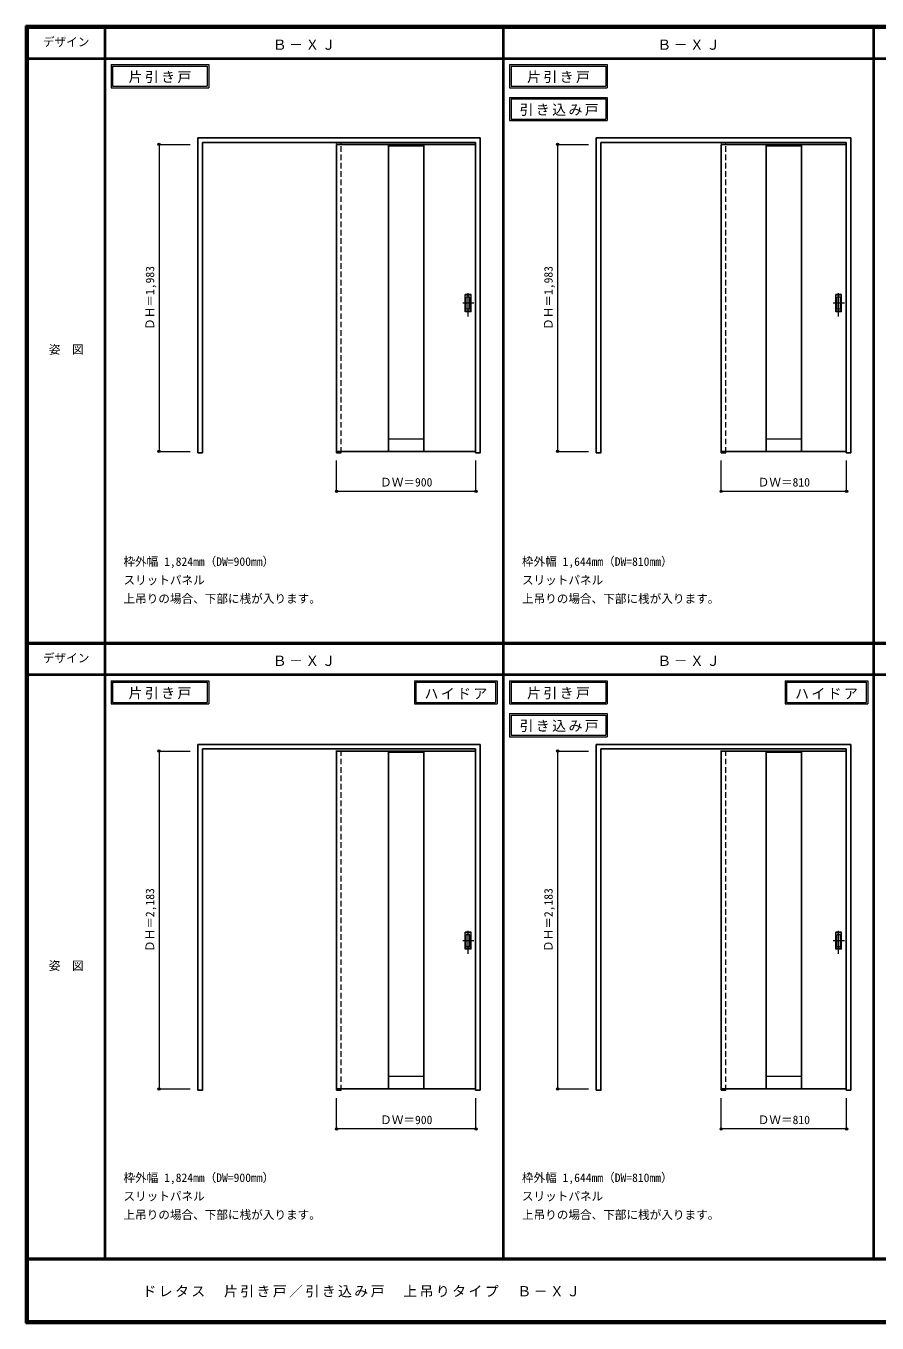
# Model space of a CAD drawing. Units: millimetres, scale not verified. Extents: x -6000 to 5700, y -4307 to 4175.
# Drawn here: x -6000 to -502, y -4205 to 4175 of the extents above; entities that cross this region are included whole.
import ezdxf
from ezdxf.enums import TextEntityAlignment as Align

# ---------------------------------------------------------------- set-up
doc = ezdxf.new("R2010")
doc.units = ezdxf.units.MM
doc.header["$LTSCALE"] = 30
doc.header["$PDMODE"] = 32
doc.header["$PDSIZE"] = 15
doc.linetypes.add('CHAIN1', pattern=[8, 5, -1, 1, -1])
doc.linetypes.add('DASHED1', pattern=[1.8, 1.2, -0.6])
for name, color, linetype, lineweight in [('0-2_扉', 4, 'DASHED1', 9), ('0-3_仕上げ', 7, 'Continuous', 18), ('0-4_枠', 3, 'Continuous', 25), ('0-6_引手', 7, 'Continuous', 18), ('0-A_文字', 7, 'Continuous', 18), ('0-B_寸法', 7, 'Continuous', 9), ('F-1_枠', 6, 'Continuous', 40)]:
    doc.layers.add(name, color=color, linetype=linetype, lineweight=lineweight)
doc.layers.add('F-A_文字', color=7, linetype='Continuous')
doc.styles.add('ＭＳ ゴシック', font='')
doc.styles.get('ＭＳ ゴシック').set_extended_font_data('MS Gothic')

msp = doc.modelspace()

# ---------------------------------------------------------------- linework, layer by layer
at = {"layer": '0-2_扉'}
for p, q in [((-3993, 3409.5), (-3993, 3405.5)), ((-3096, 3409.5), (-3093, 3409.5)), ((-3093, 1426.5), (-3093, 3409.5)), ((-1509, 3409.5), (-1509, 3405.5)), ((-702, 3409.5), (-699, 3409.5)), ((-3096, 1426.5), (-3093, 1426.5)), ((-3993, -509.75), (-3993, -513.75)), ((-3096, -509.75), (-3093, -509.75)), ((-3093, -2692.75), (-3093, -509.75)), ((-1509, -509.75), (-1509, -513.75)), ((-702, -509.75), (-699, -509.75)), ((-699, -2692.75), (-699, -509.75)), ((-3096, -2692.75), (-3093, -2692.75)), ((-702, -2692.75), (-699, -2692.75))]:
    msp.add_line(p, q, dxfattribs=at)
at = {"layer": '0-2_扉', "color": 3, "linetype": 'Continuous', "lineweight": 25}
for p, q in [((-3993, 3409.5), (-3993, 1426.5)), ((-3096, 3409.5), (-3993, 3409.5)), ((-1509, 3409.5), (-1509, 1426.5)), ((-702, 3409.5), (-1509, 3409.5)), ((-3096, 1426.5), (-3993, 1426.5)), ((-702, 1426.5), (-1509, 1426.5)), ((-3096, -2692.75), (-3993, -2692.75)), ((-702, -2692.75), (-1509, -2692.75))]:
    msp.add_line(p, q, dxfattribs=at)
at = {"layer": '0-2_扉'}
msp.add_lwpolyline([(-702, 1426.5), (-699, 1426.5), (-699, 3409.5)], dxfattribs=at)
at = {"layer": '0-2_扉', "color": 3, "linetype": 'Continuous', "lineweight": 25}
for points in [[(-3096, -509.75), (-3993, -509.75), (-3993, -2692.75)], [(-702, -509.75), (-1509, -509.75), (-1509, -2692.75)]]:
    msp.add_lwpolyline(points, dxfattribs=at)
at = {"layer": '0-3_仕上げ', "color": 3, "lineweight": 25}
for p, q in [((-3657, 3409.39), (-3657, 1426.28)), ((-3429, 3409.28), (-3429, 1426.28)), ((-1218, 3409.39), (-1218, 1426.28)), ((-990, 3409.28), (-990, 1426.28)), ((-3657, -509.64), (-3657, -2692.97)), ((-3429, -509.75), (-3429, -2692.97)), ((-1218, -509.64), (-1218, -2692.97)), ((-990, -509.75), (-990, -2692.97))]:
    msp.add_line(p, q, dxfattribs=at)
at = {"layer": '0-3_仕上げ'}
for p, q in [((-3657, 3401.39), (-3429, 3401.39)), ((-1218, 3401.39), (-990, 3401.39)), ((-3429, 1506.39), (-3657, 1506.39)), ((-990, 1506.39), (-1218, 1506.39)), ((-3657, -517.64), (-3429, -517.64)), ((-1218, -517.64), (-990, -517.64)), ((-3429, -2612.86), (-3657, -2612.86)), ((-990, -2612.86), (-1218, -2612.86))]:
    msp.add_line(p, q, dxfattribs=at)
at = {"layer": '0-4_枠'}
for p, q in [((-4890, 1418), (-4890, 3453)), ((-4890, 3453), (-3066, 3453)), ((-3066, 1418), (-3066, 3453)), ((-2316, 1418), (-2316, 3453)), ((-2316, 3453), (-672, 3453)), ((-672, 1418), (-672, 3453)), ((-4860, 3423), (-3096, 3423)), ((-3096, 1418), (-3096, 3423)), ((-2286, 3423), (-702, 3423)), ((-702, 1418), (-702, 3423)), ((-3096, 1418), (-3066, 1418)), ((-702, 1418), (-672, 1418)), ((-4890, -466.25), (-3066, -466.25)), ((-4890, -2701.25), (-4890, -466.25)), ((-4860, -496.25), (-3096, -496.25)), ((-3096, -2701.25), (-3096, -496.25)), ((-3066, -2701.25), (-3066, -466.25)), ((-2316, -2701.25), (-2316, -466.25)), ((-2316, -466.25), (-672, -466.25)), ((-2286, -496.25), (-702, -496.25)), ((-702, -2701.25), (-702, -496.25)), ((-672, -2701.25), (-672, -466.25)), ((-3096, -2701.25), (-3066, -2701.25)), ((-702, -2701.25), (-672, -2701.25))]:
    msp.add_line(p, q, dxfattribs=at)
at = {"layer": '0-4_枠', "color": 4, "linetype": 'DASHED1', "lineweight": 9}
for p, q in [((-3993, 1418), (-3993, 3423)), ((-3963, 1418), (-3963, 3423)), ((-1509, 1418), (-1509, 3423)), ((-1479, 1418), (-1479, 3423)), ((-3993, 1418), (-3963, 1418)), ((-1509, 1418), (-1479, 1418)), ((-3993, -2701.25), (-3993, -496.25)), ((-3963, -2701.25), (-3963, -496.25)), ((-1509, -2701.25), (-1509, -496.25)), ((-1479, -2701.25), (-1479, -496.25)), ((-3993, -2701.25), (-3963, -2701.25)), ((-1509, -2701.25), (-1479, -2701.25))]:
    msp.add_line(p, q, dxfattribs=at)
at = {"layer": '0-4_枠'}
for points in [[(-4890, 1418), (-4860, 1418), (-4860, 3423)], [(-2316, 1418), (-2286, 1418), (-2286, 3423)], [(-4890, -2701.25), (-4860, -2701.25), (-4860, -496.25)], [(-2316, -2701.25), (-2286, -2701.25), (-2286, -496.25)]]:
    msp.add_lwpolyline(points, dxfattribs=at)
at = {"layer": '0-6_引手'}
for p, q in [((-3125, 2439), (-3163, 2439)), ((-3163, 2329), (-3163, 2439)), ((-3125, 2329), (-3125, 2439)), ((-731, 2439), (-769, 2439)), ((-769, 2329), (-769, 2439)), ((-731, 2329), (-731, 2439)), ((-3131.5, 2423), (-3156.5, 2423)), ((-3156.5, 2345), (-3156.5, 2423)), ((-3131.5, 2345), (-3131.5, 2423)), ((-737.5, 2423), (-762.5, 2423)), ((-762.5, 2345), (-762.5, 2423)), ((-737.5, 2345), (-737.5, 2423)), ((-3125, 2329), (-3163, 2329)), ((-3131.5, 2345), (-3156.5, 2345)), ((-731, 2329), (-769, 2329)), ((-737.5, 2345), (-762.5, 2345)), ((-3125, -1680.25), (-3163, -1680.25)), ((-3163, -1790.25), (-3163, -1680.25)), ((-3131.5, -1696.25), (-3156.5, -1696.25)), ((-3156.5, -1774.25), (-3156.5, -1696.25)), ((-3131.5, -1774.25), (-3131.5, -1696.25)), ((-3125, -1790.25), (-3125, -1680.25)), ((-731, -1680.25), (-769, -1680.25)), ((-769, -1790.25), (-769, -1680.25)), ((-737.5, -1696.25), (-762.5, -1696.25)), ((-762.5, -1774.25), (-762.5, -1696.25)), ((-737.5, -1774.25), (-737.5, -1696.25)), ((-731, -1790.25), (-731, -1680.25)), ((-3125, -1790.25), (-3163, -1790.25)), ((-3131.5, -1774.25), (-3156.5, -1774.25)), ((-731, -1790.25), (-769, -1790.25)), ((-737.5, -1774.25), (-762.5, -1774.25))]:
    msp.add_line(p, q, dxfattribs=at)
at = {"layer": '0-6_引手', "linetype": 'DASHED1'}
for p, q in [((-3160, 2333), (-3160, 2435)), ((-766, 2333), (-766, 2435)), ((-3128, 2333), (-3160, 2333)), ((-734, 2333), (-766, 2333)), ((-3160, -1786.25), (-3160, -1684.25)), ((-766, -1786.25), (-766, -1684.25)), ((-3128, -1786.25), (-3160, -1786.25)), ((-734, -1786.25), (-766, -1786.25))]:
    msp.add_line(p, q, dxfattribs=at)
at = {"layer": '0-6_引手', "linetype": 'CHAIN1'}
for p, q in [((-3144, 2298.77), (-3144, 2469.62)), ((-750, 2298.77), (-750, 2469.62)), ((-3105.93, 2384), (-3178.44, 2384)), ((-711.93, 2384), (-784.44, 2384)), ((-3144, -1820.48), (-3144, -1649.63)), ((-750, -1820.48), (-750, -1649.63)), ((-3105.93, -1735.25), (-3178.44, -1735.25)), ((-711.93, -1735.25), (-784.44, -1735.25))]:
    msp.add_line(p, q, dxfattribs=at)
at = {"layer": '0-6_引手', "linetype": 'DASHED1'}
for points in [[(-3128, 2333), (-3128, 2435), (-3160, 2435)], [(-734, 2333), (-734, 2435), (-766, 2435)], [(-3128, -1786.25), (-3128, -1684.25), (-3160, -1684.25)], [(-734, -1786.25), (-734, -1684.25), (-766, -1684.25)]]:
    msp.add_lwpolyline(points, dxfattribs=at)
at = {"layer": '0-A_文字'}
for p, q in [((-5450, 3925), (-5450, 3775)), ((-5440, 3915), (-5440, 3785)), ((-5440, 3915), (-4828.97, 3915)), ((-4828.97, 3915), (-4828.97, 3785)), ((-2876, 3925), (-2876, 3775)), ((-2866, 3915), (-2866, 3785)), ((-2866, 3915), (-2254.97, 3915)), ((-2254.97, 3915), (-2254.97, 3785)), ((-5450, 3775), (-4818.97, 3775)), ((-5440, 3785), (-4828.97, 3785)), ((-2876, 3775), (-2244.97, 3775)), ((-2866, 3785), (-2254.97, 3785)), ((-2876, 3713.53), (-2876, 3563.53)), ((-2866, 3703.53), (-2866, 3573.53)), ((-2866, 3703.53), (-2254.97, 3703.53)), ((-2254.97, 3703.53), (-2254.97, 3573.53)), ((-2876, 3563.53), (-2244.97, 3563.53)), ((-2866, 3573.53), (-2254.97, 3573.53)), ((-5450, -55.5), (-5450, -205.5)), ((-5440, -65.5), (-5440, -195.5)), ((-5440, -65.5), (-4828.97, -65.5)), ((-4828.97, -65.5), (-4828.97, -195.5)), ((-3490.33, -55.5), (-3490.33, -205.5)), ((-3480.33, -65.5), (-2966, -65.5)), ((-2966, -65.5), (-2966, -195.5)), ((-2876, -55.5), (-2876, -205.5)), ((-2866, -65.5), (-2866, -195.5)), ((-2866, -65.5), (-2254.97, -65.5)), ((-2254.97, -65.5), (-2254.97, -195.5)), ((-1096.33, -55.5), (-1096.33, -205.5)), ((-1086.33, -65.5), (-572, -65.5)), ((-572, -65.5), (-572, -195.5)), ((-5450, -205.5), (-4818.97, -205.5)), ((-5440, -195.5), (-4828.97, -195.5)), ((-3490.33, -205.5), (-2956, -205.5)), ((-2876, -205.5), (-2244.97, -205.5)), ((-2866, -195.5), (-2254.97, -195.5)), ((-1096.33, -205.5), (-562, -205.5)), ((-2876, -266.97), (-2876, -416.97)), ((-2866, -276.97), (-2866, -406.97)), ((-2866, -276.97), (-2254.97, -276.97)), ((-2254.97, -276.97), (-2254.97, -406.97)), ((-2876, -416.97), (-2244.97, -416.97)), ((-2866, -406.97), (-2254.97, -406.97))]:
    msp.add_line(p, q, dxfattribs=at)
for points in [[(-5450, 3925), (-4818.97, 3925), (-4818.97, 3775)], [(-2876, 3925), (-2244.97, 3925), (-2244.97, 3775)], [(-2876, 3713.53), (-2244.97, 3713.53), (-2244.97, 3563.53)], [(-5450, -55.5), (-4818.97, -55.5), (-4818.97, -205.5)], [(-3490.33, -55.5), (-2956, -55.5), (-2956, -205.5)], [(-3480.33, -65.5), (-3480.33, -195.5), (-2966, -195.5)], [(-2876, -55.5), (-2244.97, -55.5), (-2244.97, -205.5)], [(-1096.33, -55.5), (-562, -55.5), (-562, -205.5)], [(-1086.33, -65.5), (-1086.33, -195.5), (-572, -195.5)], [(-2876, -266.97), (-2244.97, -266.97), (-2244.97, -416.97)]]:
    msp.add_lwpolyline(points, dxfattribs=at)
at = {"layer": '0-B_寸法', "color": 4}
for p, q in [((-5140, 3409.5), (-5140, 1426.5)), ((-5140, 3409.5), (-4940, 3409.5)), ((-2566, 3409.5), (-2566, 1426.5)), ((-2566, 3409.5), (-2366, 3409.5)), ((-5140, 1426.5), (-4940, 1426.5)), ((-2566, 1426.5), (-2366, 1426.5)), ((-3993, 1168), (-3993, 1368)), ((-3093, 1168), (-3093, 1368)), ((-1509, 1168), (-1509, 1368)), ((-699, 1168), (-699, 1368)), ((-3093, 1168), (-3993, 1168)), ((-699, 1168), (-1509, 1168)), ((-5140, -509.75), (-4940, -509.75)), ((-5140, -509.75), (-5140, -2692.75)), ((-2566, -509.75), (-2366, -509.75)), ((-2566, -509.75), (-2566, -2692.75)), ((-5140, -2692.75), (-4940, -2692.75)), ((-3993, -2951.25), (-3993, -2751.25)), ((-3093, -2951.25), (-3093, -2751.25)), ((-2566, -2692.75), (-2366, -2692.75)), ((-1509, -2951.25), (-1509, -2751.25)), ((-699, -2951.25), (-699, -2751.25)), ((-3093, -2951.25), (-3993, -2951.25)), ((-699, -2951.25), (-1509, -2951.25))]:
    msp.add_line(p, q, dxfattribs=at)
at = {"layer": '0-B_寸法'}
for p in [(-5140, 3409.5), (-2566, 3409.5), (-5140, 1426.5), (-2566, 1426.5), (-3993, 1168), (-3093, 1168), (-1509, 1168), (-699, 1168), (-5140, -509.75), (-2566, -509.75), (-5140, -2692.75), (-2566, -2692.75), (-3993, -2951.25), (-3093, -2951.25), (-1509, -2951.25), (-699, -2951.25)]:
    msp.add_point(p, dxfattribs=at)
at = {"layer": 'F-1_枠'}
for p, q in [((-6000, 4175), (5700, 4175)), ((-6000, 4175), (-6000, -4205)), ((-6000, 4170), (5700, 4170)), ((-6000, 4165), (5700, 4165)), ((-5995, 4175), (-5995, -4205)), ((-5990, 4175), (-5990, -4205)), ((-5490, 4175), (-5490, -3790)), ((-2916, -3790), (-2916, 4175)), ((-522, -3790), (-522, 4175)), ((-6000, 3965), (5700, 3965)), ((-6000, 190.5), (5700, 190.5)), ((-6000, 187.5), (5700, 187.5)), ((-6000, 184.5), (5700, 184.5)), ((-6000, -15.5), (5700, -15.5)), ((5700, -3790), (-6000, -3790)), ((5700, -3795), (-6000, -3795)), ((5700, -4195), (-6000, -4195)), ((5700, -4200), (-6000, -4200)), ((5700, -4205), (-6000, -4205))]:
    msp.add_line(p, q, dxfattribs=at)

# ---------------------------------------------------------------- texts
at = {"layer": '0-A_文字', "style": 'ＭＳ ゴシック'}
for s, p in [('枠外幅 1,824mm（DW=900mm）', (-5370, 670.5)), ('枠外幅 1,644mm（DW=810mm）', (-2796, 670.5)), ('スリットパネル', (-5370, 550.5)), ('スリットパネル', (-2796, 550.5)), ('上吊りの場合、下部に桟が入ります。', (-5370, 430.5)), ('上吊りの場合、下部に桟が入ります。', (-2796, 430.5)), ('枠外幅 1,824mm（DW=900mm）', (-5370, -3310)), ('枠外幅 1,644mm（DW=810mm）', (-2796, -3310)), ('スリットパネル', (-5370, -3430)), ('スリットパネル', (-2796, -3430)), ('上吊りの場合、下部に桟が入ります。', (-5370, -3550)), ('上吊りの場合、下部に桟が入ります。', (-2796, -3550))]:
    msp.add_text(s, height=54.99, dxfattribs=at).set_placement(p, align=Align.BOTTOM_LEFT)
at = {"layer": '0-A_文字', "char_height": 65.98, "attachment_point": 7, "style": 'ＭＳ ゴシック'}
for s, insert in [('\\T1.17;Ｂ－ＸＪ', (-4405.5, 4020)), ('\\T1.17;Ｂ－ＸＪ', (-1921.5, 4020)), ('\\T1.17;片引き戸', (-5336.98, 3805)), ('\\T1.17;片引き戸', (-2762.98, 3805)), ('\\T1.17;引き込み戸', (-2811.34, 3593.53)), ('\\T1.17;Ｂ－ＸＪ', (-4405.5, 39.5)), ('\\T1.17;Ｂ－ＸＪ', (-1921.5, 39.5)), ('\\T1.17;片引き戸', (-5336.98, -175.5)), ('\\T1.17;ハイドア', (-3425.66, -175.5)), ('\\T1.17;片引き戸', (-2762.98, -175.5)), ('\\T1.17;ハイドア', (-1031.66, -175.5)), ('\\T1.17;引き込み戸', (-2811.34, -386.97))]:
    msp.add_mtext(s, dxfattribs=dict(at, insert=insert))
at = {"layer": '0-B_寸法', "style": 'ＭＳ ゴシック'}
for s, p in [('ＤＨ＝1,983', (-5155, 2211.75)), ('ＤＨ＝1,983', (-2581, 2211.75)), ('ＤＨ＝2,183', (-5155, -1807.5)), ('ＤＨ＝2,183', (-2581, -1807.5))]:
    msp.add_text(s, height=54.99, rotation=90, dxfattribs=at).set_placement(p, align=Align.BOTTOM_LEFT)
for s, p in [('ＤＷ＝900', (-3711.75, 1183)), ('ＤＷ＝810', (-1272.75, 1183)), ('ＤＷ＝900', (-3711.75, -2936.25)), ('ＤＷ＝810', (-1272.75, -2936.25))]:
    msp.add_text(s, height=54.99, dxfattribs=at).set_placement(p, align=Align.BOTTOM_LEFT)
at = {"layer": 'F-A_文字', "style": 'ＭＳ ゴシック'}
for s, p in [('デザイン', (-5890, 4027.5)), ('姿\u3000図', (-5852.5, 2040.25)), ('デザイン', (-5890, 47)), ('姿\u3000図', (-5852.5, -1940.25))]:
    msp.add_text(s, height=54.99, dxfattribs=at).set_placement(p, align=Align.BOTTOM_LEFT)
at = {"layer": 'F-A_文字', "insert": (-5247.55, -4040), "char_height": 65.98, "attachment_point": 7, "style": 'ＭＳ ゴシック'}
msp.add_mtext('\\T1.17;ドレタス\u3000片引き戸／引き込み戸\u3000上吊りタイプ\u3000Ｂ－ＸＪ', dxfattribs=at)

doc.saveas('drawing.dxf')
